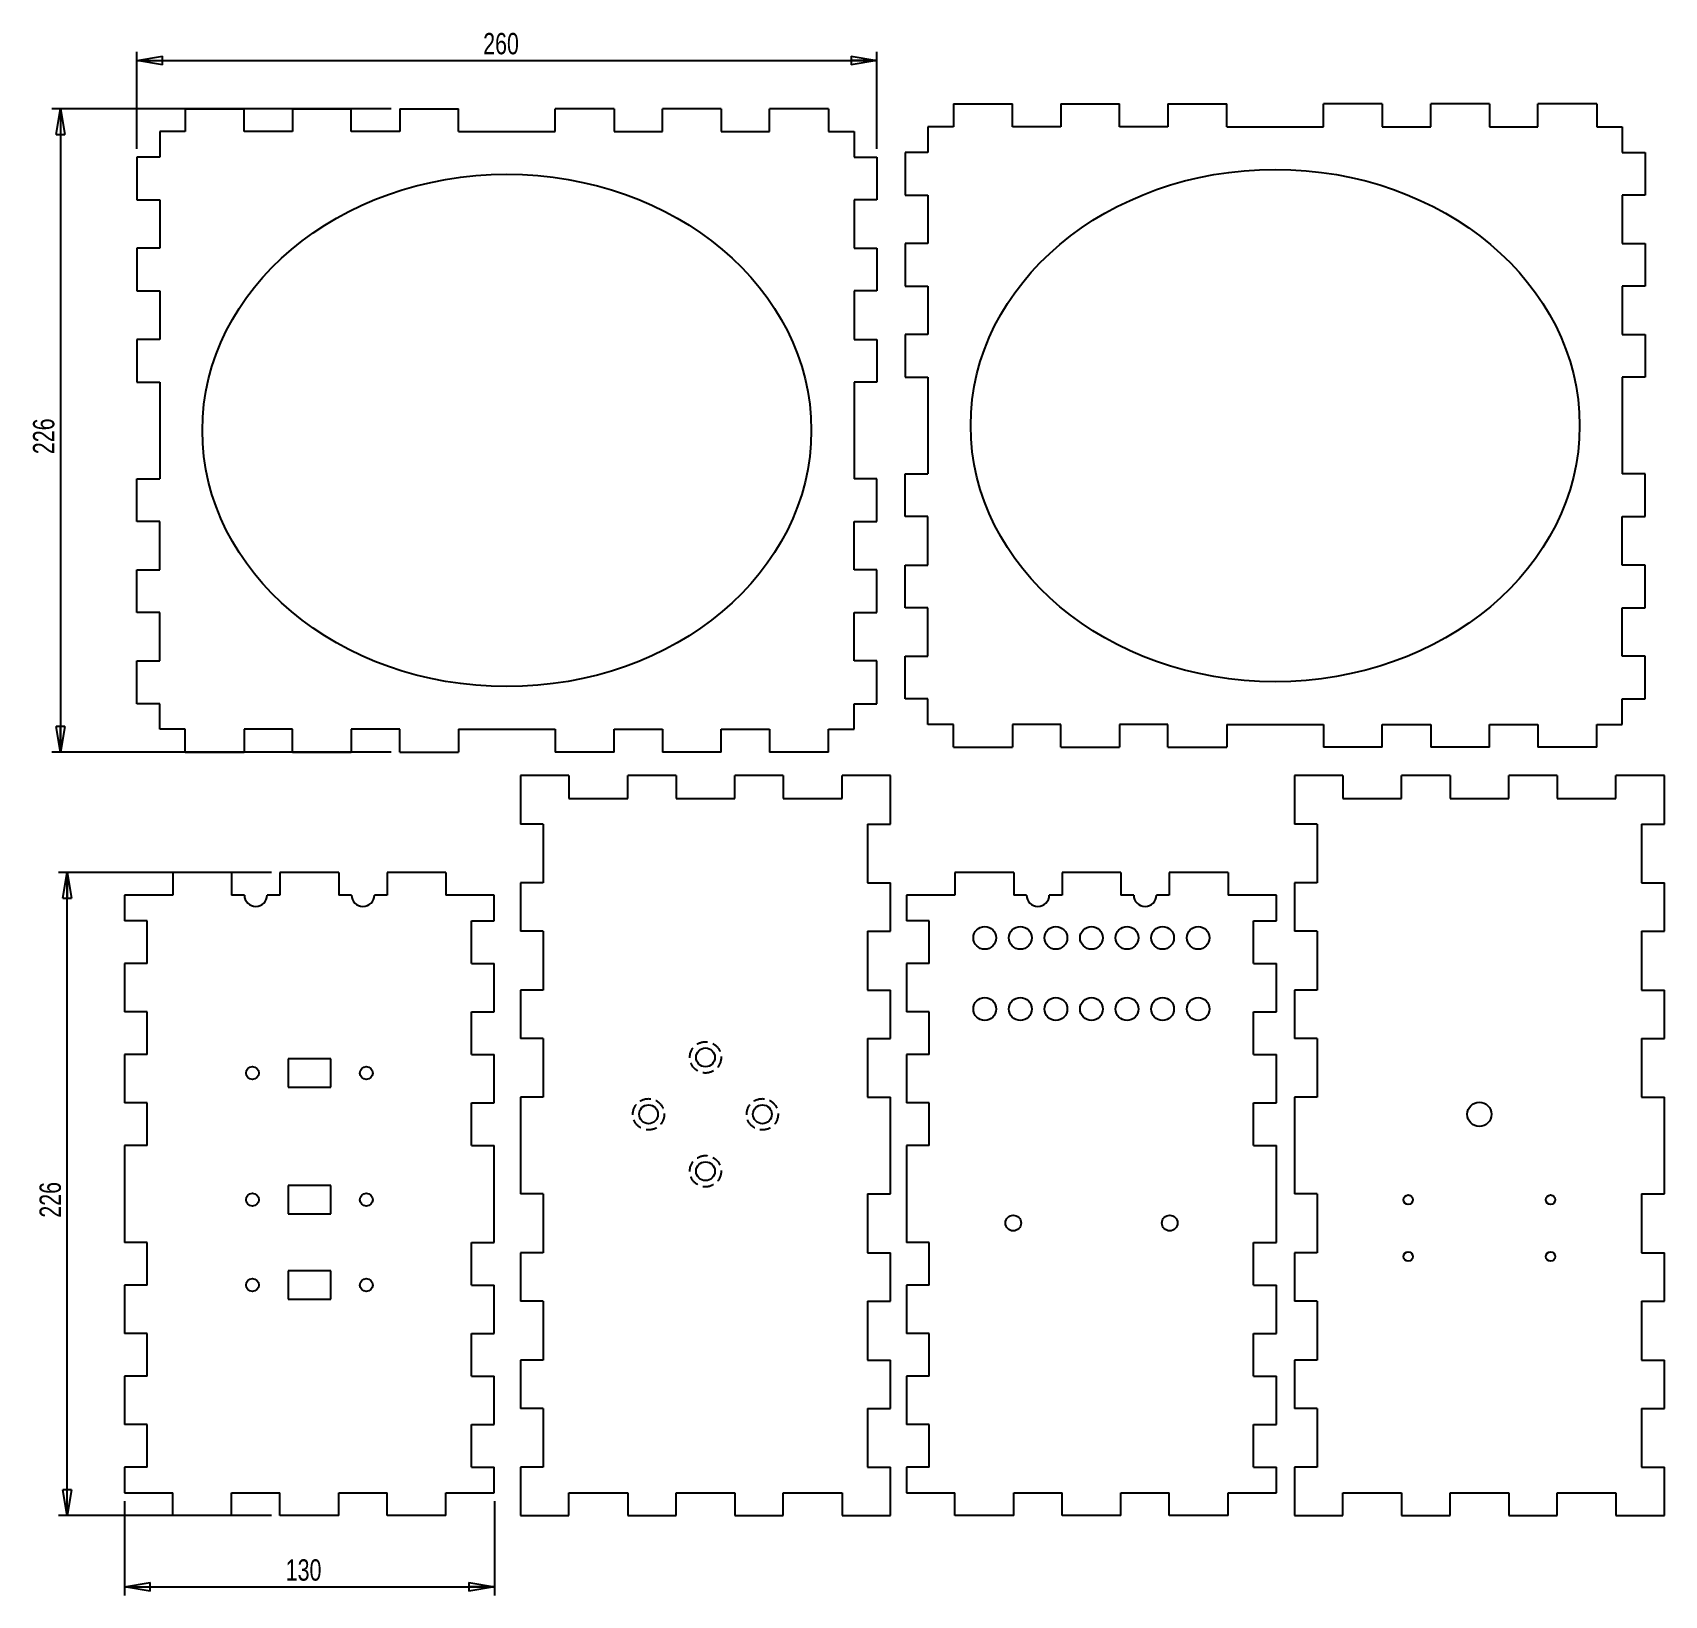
# Model space of a CAD drawing. Extents: x 235 to 2146, y 190 to 2020.
import ezdxf

# ---------------------------------------------------------------- set-up
doc = ezdxf.new("R2010")
doc.units = 0
doc.header["$LTSCALE"] = 10
doc.linetypes.add('HIDDEN', pattern=[1.905, 1.27, -0.635])
doc.layers.get('0').update_dxf_attribs({"linetype": 'CONTINUOUS'})
doc.layers.add('QUOTE', color=5, linetype='CONTINUOUS')
doc.styles.add('SLDTEXTSTYLE0', font='TXT', dxfattribs={"width": 0.75})
doc.dimstyles.new('SLDDIMSTYLE0', dxfattribs={"dimtxt": 25, "dimasz": 30, "dimexe": 0, "dimexo": 0.0625, "dimgap": 6.25, "dimtad": 1, "dimlfac": 0.3, "dimrnd": 1e-09, "dimzin": 12, "dimtxsty": 'SLDTEXTSTYLE0', "dimblk1": 'CLOSED', "dimblk2": 'CLOSED', "dimsah": 1, "dimcen": 0.09, "dimazin": 3, "dimtfac": 1, "dimtofl": 0, "dimtmove": 0, "dimatfit": 3, "dimtolj": 1, "dimtzin": 12})

# ---------------------------------------------------------------- blocks, each defined once
blk = doc.blocks.new('_CLOSED')
at = {"color": 0, "linetype": 'BYBLOCK'}
for p, q in [((-1, 0.166667), (0, 0)), ((-1, 0.166667), (-1, -0.166667)), ((0, 0), (-1, -0.166667)), ((0, 0), (-1, 0))]:
    blk.add_line(p, q, dxfattribs=at)
blk = doc.blocks.new('_D')
at = {"layer": 'QUOTE', "color": 5}
for p, q in [((356.9, 1884.5), (356.9, 1997.9)), ((1223.6, 1884.5), (1223.6, 1997.9)), ((356.9, 1987.9), (1223.6, 1987.9))]:
    blk.add_line(p, q, dxfattribs=at)
at = {"layer": 'QUOTE', "color": 5, "xscale": 30, "yscale": 30, "rotation": 180}
blk.add_blockref('_CLOSED', (356.9, 1987.9, 133.1), dxfattribs=at)
at = {"layer": 'QUOTE', "color": 5, "xscale": 30, "yscale": 30}
blk.add_blockref('_CLOSED', (1223.6, 1987.9, 133.1), dxfattribs=at)
at = {"layer": 'QUOTE', "color": 5, "insert": (762.5, 2020.1), "char_height": 25, "attachment_point": 1, "style": 'SLDTEXTSTYLE0'}
blk.add_mtext('260', dxfattribs=at)
blk = doc.blocks.new('_D_1')
at = {"layer": 'QUOTE', "color": 5}
for p, q in [((654.7, 1931.2), (257.3, 1931.2)), ((267.3, 1931.2), (267.3, 1177.9)), ((654.7, 1177.9), (257.3, 1177.9))]:
    blk.add_line(p, q, dxfattribs=at)
at = {"layer": 'QUOTE', "color": 5, "xscale": 30, "yscale": 30}
for p, rotation in [((267.3, 1931.2, 133.1), 90), ((267.3, 1177.9, 133.1), 270)]:
    blk.add_blockref('_CLOSED', p, dxfattribs=dict(at, rotation=rotation))
at = {"layer": 'QUOTE', "color": 5, "insert": (235.1, 1526.8), "char_height": 25, "attachment_point": 1, "rotation": 90, "style": 'SLDTEXTSTYLE0'}
blk.add_mtext('226', dxfattribs=at)
blk = doc.blocks.new('_D_2')
at = {"layer": 'QUOTE', "color": 5}
for p, q in [((342.2, 300.3), (342.2, 190.2)), ((775.6, 300.3), (775.6, 190.2)), ((342.2, 200.2), (775.6, 200.2))]:
    blk.add_line(p, q, dxfattribs=at)
at = {"layer": 'QUOTE', "color": 5, "xscale": 30, "yscale": 30, "rotation": 180}
blk.add_blockref('_CLOSED', (342.2, 200.2, 133.1), dxfattribs=at)
at = {"layer": 'QUOTE', "color": 5, "xscale": 30, "yscale": 30}
blk.add_blockref('_CLOSED', (775.6, 200.2, 133.1), dxfattribs=at)
at = {"layer": 'QUOTE', "color": 5, "insert": (531.2, 232.4), "char_height": 25, "attachment_point": 1, "style": 'SLDTEXTSTYLE0'}
blk.add_mtext('130', dxfattribs=at)
blk = doc.blocks.new('_D_3')
at = {"layer": 'QUOTE', "color": 5}
for p, q in [((514.4, 1036.9), (265.1, 1036.9)), ((275.1, 283.6), (275.1, 1036.9)), ((514.4, 283.6), (265.1, 283.6))]:
    blk.add_line(p, q, dxfattribs=at)
at = {"layer": 'QUOTE', "color": 5, "xscale": 30, "yscale": 30}
for p, rotation in [((275.1, 1036.9, 133.1), 90), ((275.1, 283.6, 133.1), 270)]:
    blk.add_blockref('_CLOSED', p, dxfattribs=dict(at, rotation=rotation))
at = {"layer": 'QUOTE', "color": 5, "insert": (242.8, 632.5), "char_height": 25, "attachment_point": 1, "rotation": 90, "style": 'SLDTEXTSTYLE0'}
blk.add_mtext('226', dxfattribs=at)

msp = doc.modelspace()

# ---------------------------------------------------------------- linework, layer by layer
at = {"color": 7, "linetype": 'CONTINUOUS'}
for p, q in [((413.575, 1931.197), (413.575, 1904.53)), ((413.575, 1931.197), (482.464, 1931.197)), ((482.464, 1904.53), (482.464, 1931.197)), ((539.131, 1931.197), (608.019, 1931.197)), ((539.131, 1931.197), (539.131, 1904.53)), ((608.019, 1904.53), (608.019, 1931.197)), ((664.686, 1931.197), (733.575, 1931.197)), ((664.686, 1931.197), (664.686, 1904.53)), ((733.575, 1904.53), (733.575, 1931.197)), ((846.908, 1904.53), (846.908, 1931.197)), ((915.797, 1931.197), (846.908, 1931.197)), ((915.797, 1931.197), (915.797, 1904.53)), ((1041.353, 1931.197), (972.464, 1931.197)), ((972.464, 1904.53), (972.464, 1931.197)), ((1041.353, 1931.197), (1041.353, 1904.53)), ((1098.019, 1904.53), (1098.019, 1931.197)), ((1166.908, 1931.197), (1098.019, 1931.197)), ((1166.908, 1931.197), (1166.908, 1904.53)), ((1313.575, 1936.924), (1313.575, 1910.258)), ((1313.575, 1936.924), (1382.464, 1936.924)), ((1382.464, 1910.258), (1382.464, 1936.924)), ((1439.131, 1936.924), (1508.019, 1936.924)), ((1439.131, 1936.924), (1439.131, 1910.258)), ((1508.019, 1910.258), (1508.019, 1936.924)), ((1564.686, 1936.924), (1633.575, 1936.924)), ((1564.686, 1936.924), (1564.686, 1910.258)), ((1633.575, 1910.258), (1633.575, 1936.924)), ((1746.908, 1910.258), (1746.908, 1936.924)), ((1815.797, 1936.924), (1746.908, 1936.924)), ((1815.797, 1936.924), (1815.797, 1910.258)), ((1872.464, 1910.258), (1872.464, 1936.924)), ((1941.353, 1936.924), (1872.464, 1936.924)), ((1941.353, 1936.924), (1941.353, 1910.258)), ((1998.019, 1910.258), (1998.019, 1936.924)), ((2066.908, 1936.924), (1998.019, 1936.924)), ((2066.908, 1936.924), (2066.908, 1910.258)), ((383.575, 1904.53), (383.575, 1874.53)), ((413.575, 1904.53), (383.575, 1904.53)), ((539.131, 1904.53), (482.464, 1904.53)), ((664.686, 1904.53), (608.019, 1904.53)), ((733.575, 1904.53), (846.908, 1904.53)), ((915.797, 1904.53), (972.464, 1904.53)), ((1041.353, 1904.53), (1098.019, 1904.53)), ((1166.908, 1904.53), (1196.908, 1904.53)), ((1196.908, 1904.53), (1196.908, 1874.53)), ((1313.575, 1910.258), (1283.575, 1910.258)), ((1283.575, 1910.258), (1283.575, 1880.258)), ((1439.131, 1910.258), (1382.464, 1910.258)), ((1564.686, 1910.258), (1508.019, 1910.258)), ((1633.575, 1910.258), (1746.908, 1910.258)), ((1815.797, 1910.258), (1872.464, 1910.258)), ((1941.353, 1910.258), (1998.019, 1910.258)), ((2066.908, 1910.258), (2096.908, 1910.258)), ((2096.908, 1910.258), (2096.908, 1880.258)), ((383.575, 1874.53), (356.908, 1874.53)), ((356.908, 1874.53), (356.908, 1824.53)), ((1196.908, 1874.53), (1223.575, 1874.53)), ((1223.575, 1874.53), (1223.575, 1824.53)), ((1283.575, 1880.258), (1256.908, 1880.258)), ((1256.908, 1880.258), (1256.908, 1830.258)), ((2096.908, 1880.258), (2123.575, 1880.258)), ((2123.575, 1880.258), (2123.575, 1830.258)), ((356.908, 1824.53), (383.575, 1824.53)), ((383.575, 1824.53), (383.575, 1767.864)), ((1196.908, 1824.53), (1196.908, 1767.864)), ((1223.575, 1824.53), (1196.908, 1824.53)), ((1256.908, 1830.258), (1283.575, 1830.258)), ((1283.575, 1830.258), (1283.575, 1773.591)), ((2096.908, 1830.258), (2096.908, 1773.591)), ((2123.575, 1830.258), (2096.908, 1830.258)), ((383.575, 1767.864), (356.908, 1767.864)), ((356.908, 1767.864), (356.908, 1717.864)), ((1196.908, 1767.864), (1223.575, 1767.864)), ((1223.575, 1767.864), (1223.575, 1717.864)), ((1283.575, 1773.591), (1256.908, 1773.591)), ((1256.908, 1773.591), (1256.908, 1723.591)), ((2096.908, 1773.591), (2123.575, 1773.591)), ((2123.575, 1773.591), (2123.575, 1723.591)), ((1256.908, 1723.591), (1283.575, 1723.591)), ((1283.575, 1723.591), (1283.575, 1666.924)), ((2096.908, 1723.591), (2096.908, 1666.924)), ((2123.575, 1723.591), (2096.908, 1723.591)), ((356.908, 1717.864), (383.575, 1717.864)), ((383.575, 1717.864), (383.575, 1661.197)), ((1196.908, 1717.864), (1196.908, 1661.197)), ((1223.575, 1717.864), (1196.908, 1717.864)), ((1256.908, 1666.924), (1256.908, 1616.924)), ((1283.575, 1666.924), (1256.908, 1666.924)), ((2096.908, 1666.924), (2123.575, 1666.924)), ((2123.575, 1666.924), (2123.575, 1616.924)), ((356.908, 1661.197), (356.908, 1611.197)), ((383.575, 1661.197), (356.908, 1661.197)), ((1196.908, 1661.197), (1223.575, 1661.197)), ((1223.575, 1661.197), (1223.575, 1611.197)), ((356.908, 1611.197), (383.575, 1611.197)), ((383.575, 1611.197), (383.575, 1497.864)), ((1196.908, 1611.197), (1196.908, 1497.864)), ((1223.575, 1611.197), (1196.908, 1611.197)), ((1256.908, 1616.924), (1283.575, 1616.924)), ((1283.575, 1616.924), (1283.575, 1503.591)), ((2096.908, 1616.924), (2096.908, 1503.591)), ((2123.575, 1616.924), (2096.908, 1616.924)), ((356.908, 1497.864), (383.575, 1497.864)), ((356.908, 1447.864), (356.908, 1497.864)), ((1223.575, 1497.864), (1196.908, 1497.864)), ((1223.575, 1447.864), (1223.575, 1497.864)), ((1256.908, 1503.591), (1283.575, 1503.591)), ((1256.908, 1453.591), (1256.908, 1503.591)), ((2123.575, 1503.591), (2096.908, 1503.591)), ((2123.575, 1453.591), (2123.575, 1503.591)), ((1283.575, 1453.591), (1256.908, 1453.591)), ((1283.575, 1396.924), (1283.575, 1453.591)), ((2096.908, 1396.924), (2096.908, 1453.591)), ((2096.908, 1453.591), (2123.575, 1453.591)), ((383.575, 1447.864), (356.908, 1447.864)), ((383.575, 1391.197), (383.575, 1447.864)), ((1196.908, 1391.197), (1196.908, 1447.864)), ((1196.908, 1447.864), (1223.575, 1447.864)), ((1256.908, 1396.924), (1283.575, 1396.924)), ((1256.908, 1346.924), (1256.908, 1396.924)), ((2123.575, 1396.924), (2096.908, 1396.924)), ((2123.575, 1346.924), (2123.575, 1396.924)), ((356.908, 1341.197), (356.908, 1391.197)), ((356.908, 1391.197), (383.575, 1391.197)), ((1223.575, 1391.197), (1196.908, 1391.197)), ((1223.575, 1341.197), (1223.575, 1391.197)), ((383.575, 1341.197), (356.908, 1341.197)), ((383.575, 1284.53), (383.575, 1341.197)), ((1196.908, 1284.53), (1196.908, 1341.197)), ((1196.908, 1341.197), (1223.575, 1341.197)), ((1283.575, 1346.924), (1256.908, 1346.924)), ((1283.575, 1290.258), (1283.575, 1346.924)), ((2096.908, 1290.258), (2096.908, 1346.924)), ((2096.908, 1346.924), (2123.575, 1346.924)), ((356.908, 1284.53), (383.575, 1284.53)), ((356.908, 1234.53), (356.908, 1284.53)), ((1223.575, 1284.53), (1196.908, 1284.53)), ((1223.575, 1234.53), (1223.575, 1284.53)), ((1256.908, 1290.258), (1283.575, 1290.258)), ((1256.908, 1240.258), (1256.908, 1290.258)), ((2123.575, 1290.258), (2096.908, 1290.258)), ((2123.575, 1240.258), (2123.575, 1290.258)), ((383.575, 1234.53), (356.908, 1234.53)), ((383.575, 1204.53), (383.575, 1234.53)), ((1196.908, 1204.53), (1196.908, 1234.53)), ((1196.908, 1234.53), (1223.575, 1234.53)), ((1283.575, 1240.258), (1256.908, 1240.258)), ((1283.575, 1210.258), (1283.575, 1240.258)), ((2096.908, 1210.258), (2096.908, 1240.258)), ((2096.908, 1240.258), (2123.575, 1240.258)), ((413.575, 1204.53), (383.575, 1204.53)), ((413.575, 1177.864), (413.575, 1204.53)), ((539.131, 1204.53), (482.464, 1204.53)), ((482.464, 1204.53), (482.464, 1177.864)), ((539.131, 1177.864), (539.131, 1204.53)), ((664.686, 1204.53), (608.019, 1204.53)), ((608.019, 1204.53), (608.019, 1177.864)), ((664.686, 1177.864), (664.686, 1204.53)), ((733.575, 1204.53), (846.908, 1204.53)), ((733.575, 1204.53), (733.575, 1177.864)), ((846.908, 1204.53), (846.908, 1177.864)), ((915.797, 1177.864), (915.797, 1204.53)), ((915.797, 1204.53), (972.464, 1204.53)), ((972.464, 1204.53), (972.464, 1177.864)), ((1041.353, 1177.864), (1041.353, 1204.53)), ((1041.353, 1204.53), (1098.019, 1204.53)), ((1098.019, 1204.53), (1098.019, 1177.864)), ((1166.908, 1177.864), (1166.908, 1204.53)), ((1166.908, 1204.53), (1196.908, 1204.53)), ((1313.575, 1210.258), (1283.575, 1210.258)), ((1313.575, 1183.591), (1313.575, 1210.258)), ((1439.131, 1210.258), (1382.464, 1210.258)), ((1382.464, 1210.258), (1382.464, 1183.591)), ((1439.131, 1183.591), (1439.131, 1210.258)), ((1564.686, 1210.258), (1508.019, 1210.258)), ((1508.019, 1210.258), (1508.019, 1183.591)), ((1564.686, 1183.591), (1564.686, 1210.258)), ((1633.575, 1210.258), (1746.908, 1210.258)), ((1633.575, 1210.258), (1633.575, 1183.591)), ((1746.908, 1210.258), (1746.908, 1183.591)), ((1815.797, 1183.591), (1815.797, 1210.258)), ((1815.797, 1210.258), (1872.464, 1210.258)), ((1872.464, 1210.258), (1872.464, 1183.591)), ((1941.353, 1183.591), (1941.353, 1210.258)), ((1941.353, 1210.258), (1998.019, 1210.258)), ((1998.019, 1210.258), (1998.019, 1183.591)), ((2066.908, 1183.591), (2066.908, 1210.258)), ((2066.908, 1210.258), (2096.908, 1210.258)), ((413.575, 1177.864), (482.464, 1177.864)), ((539.131, 1177.864), (608.019, 1177.864)), ((664.686, 1177.864), (733.575, 1177.864)), ((915.797, 1177.864), (846.908, 1177.864)), ((1041.353, 1177.864), (972.464, 1177.864)), ((1166.908, 1177.864), (1098.019, 1177.864)), ((1313.575, 1183.591), (1382.464, 1183.591)), ((1439.131, 1183.591), (1508.019, 1183.591)), ((1564.686, 1183.591), (1633.575, 1183.591)), ((1815.797, 1183.591), (1746.908, 1183.591)), ((1941.353, 1183.591), (1872.464, 1183.591)), ((2066.908, 1183.591), (1998.019, 1183.591)), ((806.238, 1150.258), (806.238, 1093.591)), ((862.904, 1150.258), (806.238, 1150.258)), ((862.904, 1150.258), (862.904, 1123.591)), ((931.793, 1123.591), (931.793, 1150.258)), ((988.46, 1150.258), (931.793, 1150.258)), ((988.46, 1150.258), (988.46, 1123.591)), ((1057.349, 1123.591), (1057.349, 1150.258)), ((1114.015, 1150.258), (1057.349, 1150.258)), ((1114.015, 1150.258), (1114.015, 1123.591)), ((1182.904, 1123.591), (1182.904, 1150.258)), ((1239.571, 1150.258), (1182.904, 1150.258)), ((1239.571, 1093.591), (1239.571, 1150.258)), ((1769.533, 1150.258), (1712.866, 1150.258)), ((1712.866, 1150.258), (1712.866, 1093.591)), ((1769.533, 1150.258), (1769.533, 1123.591)), ((1838.422, 1123.591), (1838.422, 1150.258)), ((1895.089, 1150.258), (1838.422, 1150.258)), ((1895.089, 1150.258), (1895.089, 1123.591)), ((1963.978, 1123.591), (1963.978, 1150.258)), ((2020.644, 1150.258), (1963.978, 1150.258)), ((2020.644, 1150.258), (2020.644, 1123.591)), ((2089.533, 1123.591), (2089.533, 1150.258)), ((2146.2, 1150.258), (2089.533, 1150.258)), ((2146.2, 1093.591), (2146.2, 1150.258)), ((862.904, 1123.591), (931.793, 1123.591)), ((988.46, 1123.591), (1057.349, 1123.591)), ((1114.015, 1123.591), (1182.904, 1123.591)), ((1769.533, 1123.591), (1838.422, 1123.591)), ((1895.089, 1123.591), (1963.978, 1123.591)), ((2020.644, 1123.591), (2089.533, 1123.591)), ((832.904, 1093.591), (806.238, 1093.591)), ((832.904, 1093.591), (832.904, 1024.702)), ((1212.904, 1093.591), (1239.571, 1093.591)), ((1212.904, 1093.591), (1212.904, 1024.702)), ((1739.533, 1093.591), (1712.866, 1093.591)), ((1739.533, 1093.591), (1739.533, 1024.702)), ((2119.533, 1093.591), (2146.2, 1093.591)), ((2119.533, 1093.591), (2119.533, 1024.702)), ((398.886, 1036.924), (398.886, 1010.258)), ((467.775, 1036.924), (398.886, 1036.924)), ((467.775, 1036.924), (467.775, 1010.258)), ((524.441, 1036.924), (524.441, 1010.258)), ((593.33, 1036.924), (524.441, 1036.924)), ((593.33, 1036.924), (593.33, 1010.258)), ((649.997, 1036.924), (649.997, 1010.258)), ((718.886, 1036.924), (649.997, 1036.924)), ((718.886, 1036.924), (718.886, 1010.258)), ((1315.074, 1036.924), (1315.074, 1010.258)), ((1383.963, 1036.924), (1315.074, 1036.924)), ((1383.963, 1036.924), (1383.963, 1010.258)), ((1440.63, 1036.924), (1440.63, 1010.258)), ((1509.519, 1036.924), (1440.63, 1036.924)), ((1509.519, 1036.924), (1509.519, 1010.258)), ((1566.185, 1036.924), (1566.185, 1010.258)), ((1635.074, 1036.924), (1566.185, 1036.924)), ((1635.074, 1036.924), (1635.074, 1010.258)), ((806.238, 1024.702), (806.238, 968.036)), ((832.904, 1024.702), (806.238, 1024.702)), ((1212.904, 1024.702), (1239.571, 1024.702)), ((1239.571, 968.036), (1239.571, 1024.702)), ((1712.866, 1024.702), (1712.866, 968.036)), ((1739.533, 1024.702), (1712.866, 1024.702)), ((2119.533, 1024.702), (2146.2, 1024.702)), ((2146.2, 968.036), (2146.2, 1024.702)), ((342.219, 1010.258), (342.219, 980.258)), ((398.886, 1010.258), (342.219, 1010.258)), ((482.775, 1010.258), (467.775, 1010.258)), ((524.441, 1010.258), (509.441, 1010.258)), ((608.33, 1010.258), (593.33, 1010.258)), ((649.997, 1010.258), (634.997, 1010.258)), ((775.552, 1010.258), (718.886, 1010.258)), ((775.552, 980.258), (775.552, 1010.258)), ((1258.408, 1010.258), (1258.408, 980.258)), ((1315.074, 1010.258), (1258.408, 1010.258)), ((1398.963, 1010.258), (1383.963, 1010.258)), ((1440.63, 1010.258), (1425.63, 1010.258)), ((1524.519, 1010.258), (1509.519, 1010.258)), ((1566.185, 1010.258), (1551.186, 1010.258)), ((1691.741, 1010.258), (1635.074, 1010.258)), ((1691.741, 980.258), (1691.741, 1010.258)), ((368.886, 980.258), (342.219, 980.258)), ((368.886, 930.258), (368.886, 980.258)), ((748.886, 980.258), (775.552, 980.258)), ((748.886, 930.258), (748.886, 980.258)), ((1285.074, 980.258), (1258.408, 980.258)), ((1285.074, 930.258), (1285.074, 980.258)), ((1665.074, 980.258), (1691.741, 980.258)), ((1665.074, 930.258), (1665.074, 980.258)), ((832.904, 968.036), (806.238, 968.036)), ((832.904, 968.036), (832.904, 899.147)), ((1212.904, 968.036), (1239.571, 968.036)), ((1212.904, 968.036), (1212.904, 899.147)), ((1739.533, 968.036), (1712.866, 968.036)), ((1739.533, 968.036), (1739.533, 899.147)), ((2119.533, 968.036), (2146.2, 968.036)), ((2119.533, 968.036), (2119.533, 899.147)), ((342.219, 930.258), (342.219, 873.591)), ((368.886, 930.258), (342.219, 930.258)), ((748.886, 930.258), (775.552, 930.258)), ((775.552, 873.591), (775.552, 930.258)), ((1258.408, 930.258), (1258.408, 873.591)), ((1285.074, 930.258), (1258.408, 930.258)), ((1665.074, 930.258), (1691.741, 930.258)), ((1691.741, 873.591), (1691.741, 930.258)), ((806.238, 899.147), (806.238, 842.48)), ((832.904, 899.147), (806.238, 899.147)), ((1212.904, 899.147), (1239.571, 899.147)), ((1239.571, 842.48), (1239.571, 899.147)), ((1739.533, 899.147), (1712.866, 899.147)), ((1712.866, 899.147), (1712.866, 842.48)), ((2119.533, 899.147), (2146.2, 899.147)), ((2146.2, 842.48), (2146.2, 899.147)), ((368.886, 873.591), (342.219, 873.591)), ((368.886, 823.591), (368.886, 873.591)), ((748.886, 873.591), (775.552, 873.591)), ((748.886, 823.591), (748.886, 873.591)), ((1285.074, 873.591), (1258.408, 873.591)), ((1285.074, 823.591), (1285.074, 873.591)), ((1665.074, 873.591), (1691.741, 873.591)), ((1665.074, 823.591), (1665.074, 873.591)), ((832.904, 842.48), (806.238, 842.48)), ((832.904, 842.48), (832.904, 773.591)), ((1212.904, 842.48), (1239.571, 842.48)), ((1212.904, 842.48), (1212.904, 773.591)), ((1739.533, 842.48), (1712.866, 842.48)), ((1739.533, 842.48), (1739.533, 773.591)), ((2119.533, 842.48), (2146.2, 842.48)), ((2119.533, 842.48), (2119.533, 773.591)), ((342.219, 823.591), (342.219, 766.924)), ((368.886, 823.591), (342.219, 823.591)), ((748.886, 823.591), (775.552, 823.591)), ((775.552, 766.924), (775.552, 823.591)), ((1258.408, 823.591), (1258.408, 766.924)), ((1285.074, 823.591), (1258.408, 823.591)), ((1665.074, 823.591), (1691.741, 823.591)), ((1691.741, 766.924), (1691.741, 823.591)), ((583.886, 818.591), (533.886, 818.591)), ((533.886, 818.591), (533.886, 785.258)), ((583.886, 785.258), (583.886, 818.591)), ((533.886, 785.258), (583.886, 785.258)), ((368.886, 766.924), (342.219, 766.924)), ((368.886, 716.924), (368.886, 766.924)), ((748.886, 766.924), (775.552, 766.924)), ((748.886, 716.924), (748.886, 766.924)), ((806.238, 773.591), (806.238, 660.258)), ((832.904, 773.591), (806.238, 773.591)), ((1212.904, 773.591), (1239.571, 773.591)), ((1239.571, 660.258), (1239.571, 773.591)), ((1285.074, 766.924), (1258.408, 766.924)), ((1285.074, 716.924), (1285.074, 766.924)), ((1665.074, 766.924), (1691.741, 766.924)), ((1665.074, 716.924), (1665.074, 766.924)), ((1739.533, 773.591), (1712.866, 773.591)), ((1712.866, 773.591), (1712.866, 660.258)), ((2119.533, 773.591), (2146.2, 773.591)), ((2146.2, 660.258), (2146.2, 773.591)), ((342.219, 716.924), (342.219, 603.591)), ((368.886, 716.924), (342.219, 716.924)), ((748.886, 716.924), (775.552, 716.924)), ((775.552, 603.591), (775.552, 716.924)), ((1258.408, 716.924), (1258.408, 603.591)), ((1285.074, 716.924), (1258.408, 716.924)), ((1665.074, 716.924), (1691.741, 716.924)), ((1691.741, 603.591), (1691.741, 716.924)), ((583.886, 670.258), (533.886, 670.258)), ((533.886, 670.258), (533.886, 636.924)), ((583.886, 636.924), (583.886, 670.258)), ((832.904, 660.258), (806.238, 660.258)), ((832.904, 660.258), (832.904, 591.369)), ((1212.904, 660.258), (1239.571, 660.258)), ((1212.904, 660.258), (1212.904, 591.369)), ((1739.533, 660.258), (1712.866, 660.258)), ((1739.533, 660.258), (1739.533, 591.369)), ((2119.533, 660.258), (2146.2, 660.258)), ((2119.533, 660.258), (2119.533, 591.369)), ((533.886, 636.924), (583.886, 636.924)), ((368.886, 603.591), (342.219, 603.591)), ((368.886, 553.591), (368.886, 603.591)), ((748.886, 603.591), (775.552, 603.591)), ((748.886, 553.591), (748.886, 603.591)), ((1285.074, 603.591), (1258.408, 603.591)), ((1285.074, 553.591), (1285.074, 603.591)), ((1665.074, 603.591), (1691.741, 603.591)), ((1665.074, 553.591), (1665.074, 603.591)), ((806.238, 591.369), (806.238, 534.702)), ((832.904, 591.369), (806.238, 591.369)), ((1212.904, 591.369), (1239.571, 591.369)), ((1239.571, 534.702), (1239.571, 591.369)), ((1739.533, 591.369), (1712.866, 591.369)), ((1712.866, 591.369), (1712.866, 534.702)), ((2119.533, 591.369), (2146.2, 591.369)), ((2146.2, 534.702), (2146.2, 591.369)), ((583.886, 570.258), (533.886, 570.258)), ((533.886, 570.258), (533.886, 536.924)), ((583.886, 536.924), (583.886, 570.258)), ((342.219, 553.591), (342.219, 496.924)), ((368.886, 553.591), (342.219, 553.591)), ((533.886, 536.924), (583.886, 536.924)), ((748.886, 553.591), (775.552, 553.591)), ((775.552, 496.924), (775.552, 553.591)), ((1258.408, 553.591), (1258.408, 496.924)), ((1285.074, 553.591), (1258.408, 553.591)), ((1665.074, 553.591), (1691.741, 553.591)), ((1691.741, 496.924), (1691.741, 553.591)), ((832.904, 534.702), (806.238, 534.702)), ((832.904, 534.702), (832.904, 465.813)), ((1212.904, 534.702), (1239.571, 534.702)), ((1212.904, 534.702), (1212.904, 465.813)), ((1739.533, 534.702), (1712.866, 534.702)), ((1739.533, 534.702), (1739.533, 465.813)), ((2119.533, 534.702), (2146.2, 534.702)), ((2119.533, 534.702), (2119.533, 465.813)), ((368.886, 496.924), (342.219, 496.924)), ((368.886, 446.924), (368.886, 496.924)), ((748.886, 496.924), (775.552, 496.924)), ((748.886, 446.924), (748.886, 496.924)), ((1285.074, 496.924), (1258.408, 496.924)), ((1285.074, 446.924), (1285.074, 496.924)), ((1665.074, 496.924), (1691.741, 496.924)), ((1665.074, 446.924), (1665.074, 496.924)), ((806.238, 465.813), (806.238, 409.147)), ((832.904, 465.813), (806.238, 465.813)), ((1212.904, 465.813), (1239.571, 465.813)), ((1239.571, 409.147), (1239.571, 465.813)), ((1739.533, 465.813), (1712.866, 465.813)), ((1712.866, 465.813), (1712.866, 409.147)), ((2119.533, 465.813), (2146.2, 465.813)), ((2146.2, 409.147), (2146.2, 465.813)), ((342.219, 446.924), (342.219, 390.258)), ((368.886, 446.924), (342.219, 446.924)), ((748.886, 446.924), (775.552, 446.924)), ((775.552, 390.258), (775.552, 446.924)), ((1258.408, 446.924), (1258.408, 390.258)), ((1285.074, 446.924), (1258.408, 446.924)), ((1665.074, 446.924), (1691.741, 446.924)), ((1691.741, 390.258), (1691.741, 446.924)), ((832.904, 409.147), (806.238, 409.147)), ((832.904, 409.147), (832.904, 340.258)), ((1212.904, 409.147), (1239.571, 409.147)), ((1212.904, 409.147), (1212.904, 340.258)), ((1739.533, 409.147), (1712.866, 409.147)), ((1739.533, 409.147), (1739.533, 340.258)), ((2119.533, 409.147), (2146.2, 409.147)), ((2119.533, 409.147), (2119.533, 340.258)), ((368.886, 390.258), (342.219, 390.258)), ((368.886, 340.258), (368.886, 390.258)), ((748.886, 390.258), (775.552, 390.258)), ((748.886, 340.258), (748.886, 390.258)), ((1285.074, 390.258), (1258.408, 390.258)), ((1285.074, 340.258), (1285.074, 390.258)), ((1665.074, 390.258), (1691.741, 390.258)), ((1665.074, 340.258), (1665.074, 390.258)), ((342.219, 340.258), (342.219, 310.258)), ((368.886, 340.258), (342.219, 340.258)), ((748.886, 340.258), (775.552, 340.258)), ((775.552, 310.258), (775.552, 340.258)), ((806.238, 340.258), (806.238, 283.591)), ((832.904, 340.258), (806.238, 340.258)), ((1212.904, 340.258), (1239.571, 340.258)), ((1239.571, 283.591), (1239.571, 340.258)), ((1258.408, 340.258), (1258.408, 310.258)), ((1285.074, 340.258), (1258.408, 340.258)), ((1665.074, 340.258), (1691.741, 340.258)), ((1691.741, 310.258), (1691.741, 340.258)), ((1712.866, 340.258), (1712.866, 283.591)), ((1739.533, 340.258), (1712.866, 340.258)), ((2119.533, 340.258), (2146.2, 340.258)), ((2146.2, 283.591), (2146.2, 340.258)), ((342.219, 310.258), (398.886, 310.258)), ((398.886, 283.591), (398.886, 310.258)), ((467.775, 310.258), (524.441, 310.258)), ((467.775, 283.591), (467.775, 310.258)), ((524.441, 283.591), (524.441, 310.258)), ((593.33, 310.258), (649.997, 310.258)), ((593.33, 283.591), (593.33, 310.258)), ((649.997, 283.591), (649.997, 310.258)), ((718.886, 310.258), (775.552, 310.258)), ((718.886, 283.591), (718.886, 310.258)), ((862.904, 310.258), (931.793, 310.258)), ((862.904, 283.591), (862.904, 310.258)), ((931.793, 310.258), (931.793, 283.591)), ((988.46, 310.258), (1057.349, 310.258)), ((988.46, 283.591), (988.46, 310.258)), ((1057.349, 310.258), (1057.349, 283.591)), ((1114.015, 310.258), (1182.904, 310.258)), ((1114.015, 283.591), (1114.015, 310.258)), ((1182.904, 310.258), (1182.904, 283.591)), ((1258.408, 310.258), (1315.074, 310.258)), ((1315.074, 283.591), (1315.074, 310.258)), ((1383.963, 310.258), (1440.63, 310.258)), ((1383.963, 283.591), (1383.963, 310.258)), ((1440.63, 283.591), (1440.63, 310.258)), ((1509.519, 310.258), (1566.185, 310.258)), ((1509.519, 283.591), (1509.519, 310.258)), ((1566.185, 283.591), (1566.185, 310.258)), ((1635.074, 310.258), (1691.741, 310.258)), ((1635.074, 283.591), (1635.074, 310.258)), ((1769.533, 310.258), (1838.422, 310.258)), ((1769.533, 283.591), (1769.533, 310.258)), ((1838.422, 310.258), (1838.422, 283.591)), ((1895.089, 310.258), (1963.978, 310.258)), ((1895.089, 283.591), (1895.089, 310.258)), ((1963.978, 310.258), (1963.978, 283.591)), ((2020.644, 310.258), (2089.533, 310.258)), ((2020.644, 283.591), (2020.644, 310.258)), ((2089.533, 310.258), (2089.533, 283.591)), ((467.775, 283.591), (398.886, 283.591)), ((593.33, 283.591), (524.441, 283.591)), ((718.886, 283.591), (649.997, 283.591)), ((806.238, 283.591), (862.904, 283.591)), ((931.793, 283.591), (988.46, 283.591)), ((1057.349, 283.591), (1114.015, 283.591)), ((1182.904, 283.591), (1239.571, 283.591)), ((1383.963, 283.591), (1315.074, 283.591)), ((1509.519, 283.591), (1440.63, 283.591)), ((1635.074, 283.591), (1566.185, 283.591)), ((1712.866, 283.591), (1769.533, 283.591)), ((1838.422, 283.591), (1895.089, 283.591)), ((1963.978, 283.591), (2020.644, 283.591)), ((2089.533, 283.591), (2146.2, 283.591))]:
    msp.add_line(p, q, dxfattribs=at)
for centre, radius in [((1350.074, 960.258), 13.333), ((1391.741, 960.258), 13.333), ((1433.408, 960.258), 13.333), ((1475.074, 960.258), 13.333), ((1516.741, 960.258), 13.333), ((1558.408, 960.258), 13.333), ((1600.074, 960.258), 13.333), ((1350.074, 876.924), 13.333), ((1391.741, 876.924), 13.333), ((1433.408, 876.924), 13.333), ((1475.074, 876.924), 13.333), ((1516.741, 876.924), 13.333), ((1558.408, 876.924), 13.333), ((1600.074, 876.924), 13.333), ((1022.904, 820.258), 11), ((492.219, 801.924), 7.5), ((625.552, 801.924), 7.5), ((1929.533, 753.591), 14.167), ((956.238, 753.591), 11), ((1089.571, 753.591), 11), ((1022.904, 686.924), 11), ((492.219, 653.591), 7.5), ((625.552, 653.591), 7.5), ((1846.2, 653.591), 5.5), ((2012.866, 653.591), 5.5), ((1383.408, 626.258), 9.167), ((1566.741, 626.258), 9.167), ((1846.2, 586.924), 5.5), ((2012.866, 586.924), 5.5), ((492.219, 553.591), 7.5), ((625.552, 553.591), 7.5)]:
    msp.add_circle(centre, radius, dxfattribs=at)
at = {"color": 7, "linetype": 'HIDDEN'}
for centre in [(1022.904, 820.258), (956.238, 753.591), (1089.571, 753.591), (1022.904, 686.924)]:
    msp.add_circle(centre, 18.333, dxfattribs=at)
at = {"color": 7, "linetype": 'CONTINUOUS'}
for centre in [(496.108, 1010.258), (621.663, 1010.258), (1412.297, 1010.258), (1537.852, 1010.258)]:
    msp.add_arc(centre, 13.333, 180, 0, dxfattribs=at)
for centre in [(790.242, 1554.53), (1690.242, 1560.258)]:
    msp.add_ellipse(centre, major_axis=(356.667, 0), ratio=0.8411215, dxfattribs=at)

# ---------------------------------------------------------------- dimensions: what is measured, and where the dimension line sits
at = {"layer": 'QUOTE', "color": 5}
for base, p1, p2, picture, middle in [((1223.575, 1987.858), (356.908, 1874.53), (1223.575, 1874.53), '_D', (790.242, 1987.858)), ((775.552, 200.171), (342.219, 310.258), (775.552, 310.258), '_D_2', (558.886, 200.171))]:
    dim = msp.add_linear_dim(base=base, p1=p1, p2=p2, dimstyle='SLDDIMSTYLE0', dxfattribs=at)
    dim.commit()
    dim.dimension.update_dxf_attribs({"geometry": picture, "text_midpoint": middle, "dimtype": 160})
for base, p1, p2, picture, middle in [((267.308, 1177.864), (664.686, 1931.197), (664.686, 1177.864), '_D_1', (267.308, 1554.53)), ((275.064, 1036.924), (524.441, 283.591), (524.441, 1036.924), '_D_3', (275.064, 660.258))]:
    dim = msp.add_linear_dim(base=base, p1=p1, p2=p2, angle=90, dimstyle='SLDDIMSTYLE0', dxfattribs=at)
    dim.commit()
    dim.dimension.update_dxf_attribs({"geometry": picture, "text_midpoint": middle, "dimtype": 160})

doc.saveas('drawing.dxf')
